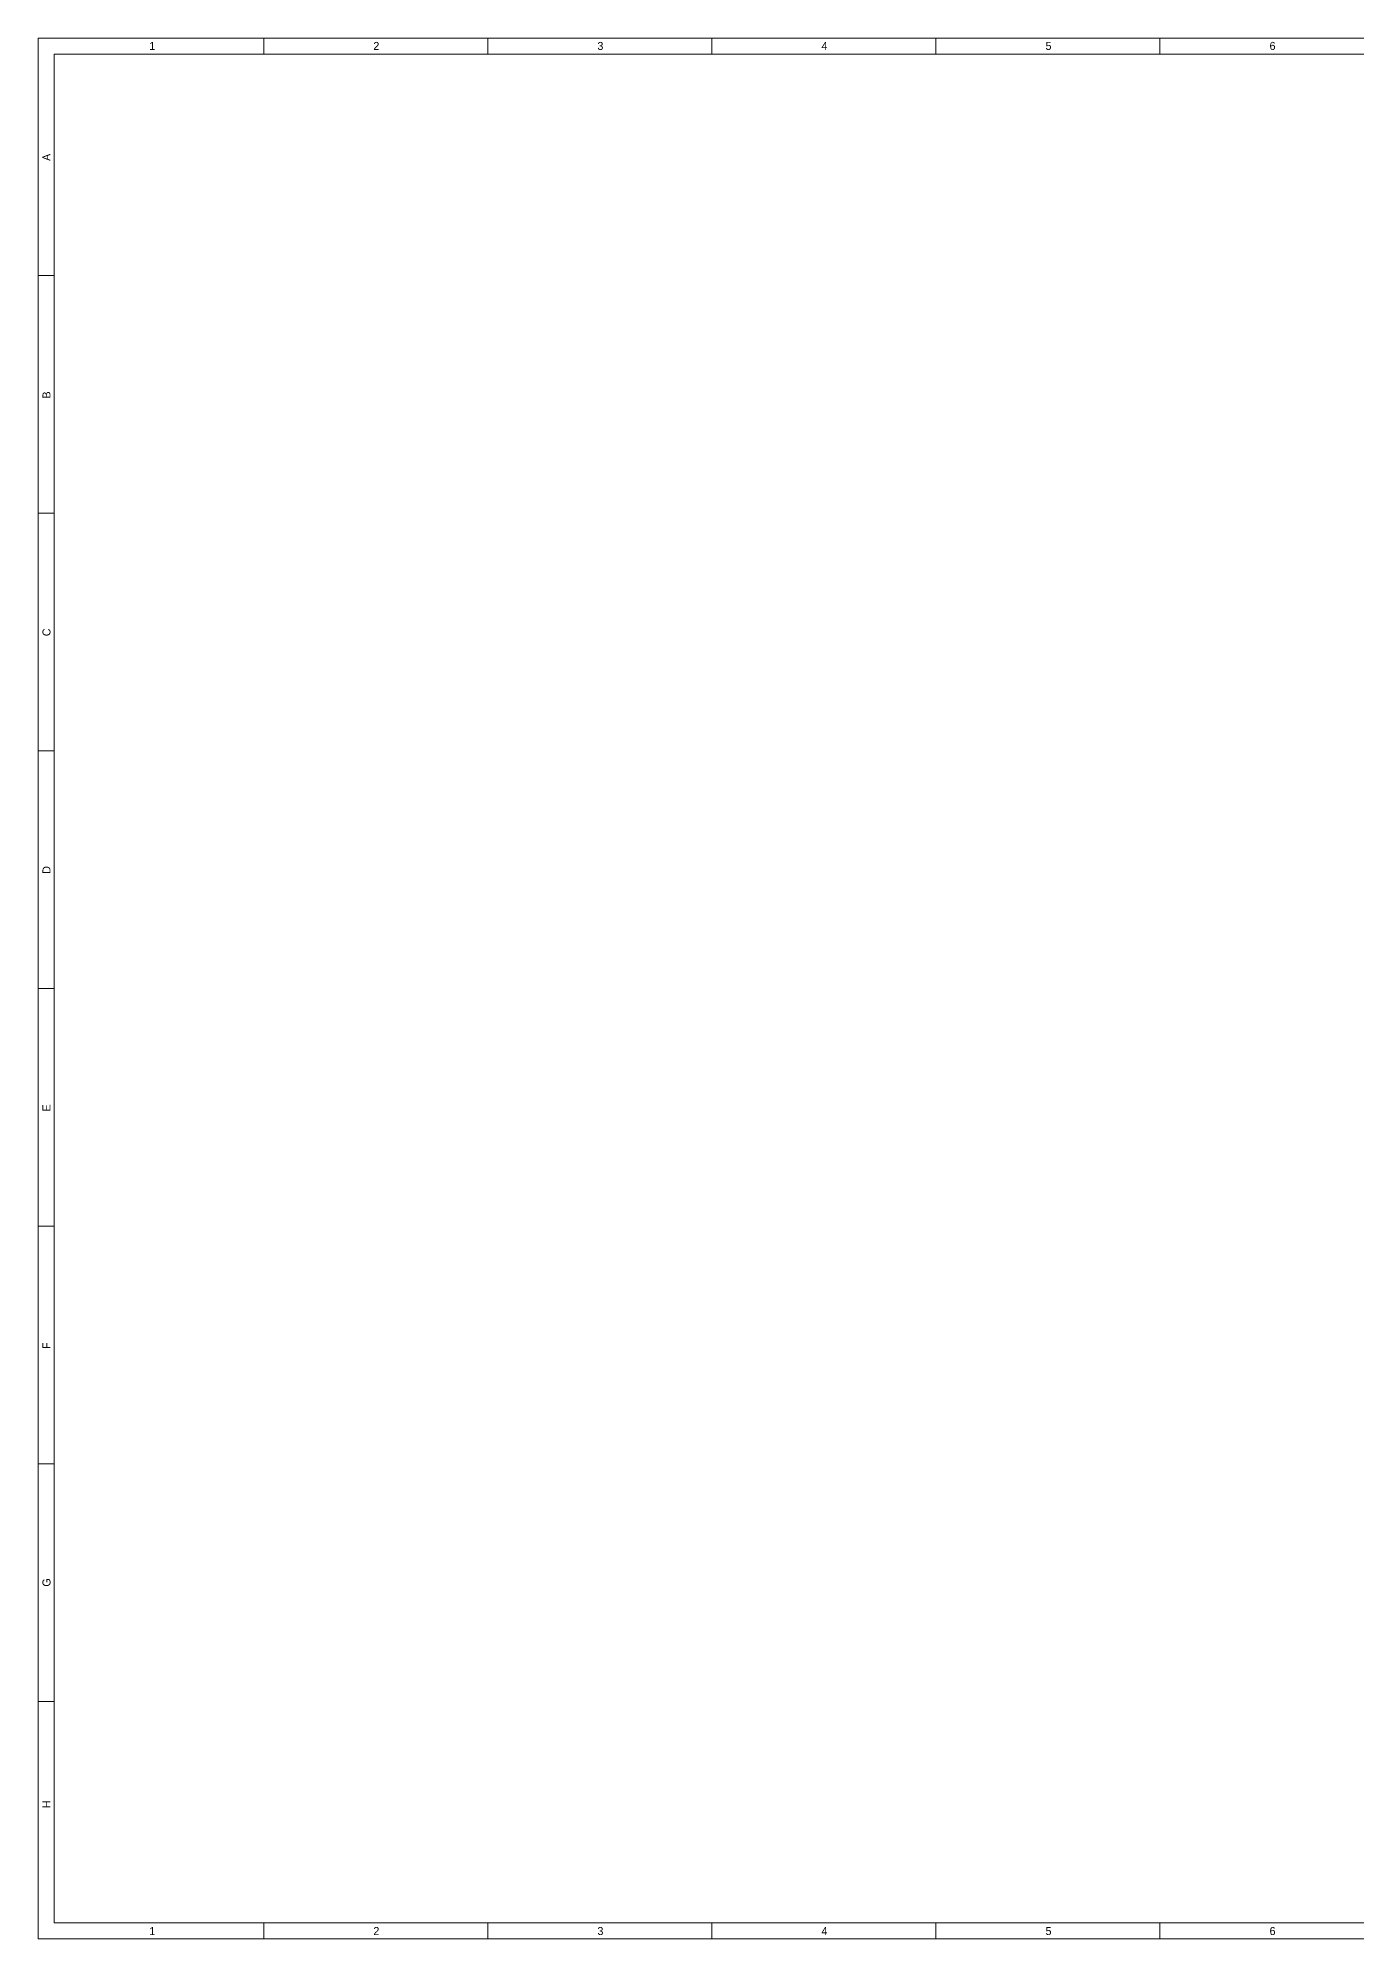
# Model space of a CAD drawing. Header units: feet. Extents: x -874657 to -867941, y -373275 to -356294.
# Drawn here: x -874657 to -871366, y -361038 to -356294 of the extents above; entities that cross this region are included whole.
import ezdxf

# ---------------------------------------------------------------- set-up
doc = ezdxf.new("R2010")
doc.units = ezdxf.units.FT
doc.header["$LTSCALE"] = 1350
doc.header["$MEASUREMENT"] = 0
doc.layers.get('0').update_dxf_attribs({"lineweight": 0})
doc.styles.add('RomanS', font='')
doc.styles.get('RomanS').set_extended_font_data('AR CENA')

# ---------------------------------------------------------------- blocks, each defined once
blk = doc.blocks.new('SSQQ')
for p, q in [((1489023.91, -272496.85), (1489023.91, -272491.85)), ((1489093.91, -272496.85), (1489093.91, -272491.85)), ((1489163.91, -272496.85), (1489163.91, -272491.85)), ((1489233.91, -272491.85), (1489233.91, -272496.85)), ((1489303.91, -272491.85), (1489303.91, -272496.85)), ((1488958.41, -272566.1), (1488953.41, -272566.1)), ((1488958.41, -272640.35), (1488953.41, -272640.35)), ((1488958.41, -272714.6), (1488953.41, -272714.6)), ((1488958.41, -272788.85), (1488953.41, -272788.85)), ((1488958.41, -272863.1), (1488953.41, -272863.1)), ((1488958.41, -272937.35), (1488953.41, -272937.35)), ((1488958.41, -273011.6), (1488953.41, -273011.6)), ((1489023.91, -273080.85), (1489023.91, -273085.85)), ((1489093.91, -273080.85), (1489093.91, -273085.85)), ((1489163.91, -273080.85), (1489163.91, -273085.85)), ((1489233.91, -273085.85), (1489233.91, -273080.85)), ((1489303.91, -273085.85), (1489303.91, -273080.85))]:
    blk.add_line(p, q)
for points in [[(1489794.41, -273085.85), (1488953.41, -273085.85), (1488953.41, -272491.85), (1489794.41, -272491.85)], [(1489789.41, -273080.85), (1488958.41, -273080.85), (1488958.41, -272496.85), (1489789.41, -272496.85)]]:
    blk.add_lwpolyline(points, close=True)
at = {"style": 'RomanS'}
for s, p in [('1', (1488988.19, -272495.57)), ('2', (1489058.19, -272495.57)), ('3', (1489128.19, -272495.57)), ('4', (1489198.19, -272495.57)), ('5', (1489268.19, -272495.57)), ('6', (1489338.19, -272495.57)), ('1', (1488988.19, -273084.62)), ('2', (1489058.19, -273084.62)), ('3', (1489128.19, -273084.62)), ('4', (1489198.19, -273084.62)), ('5', (1489268.19, -273084.62)), ('6', (1489338.19, -273084.62))]:
    blk.add_text(s, height=2.5, dxfattribs=at).set_placement(p)
for s, p in [('A', (1488957.3, -272530.25)), ('B', (1488957.3, -272604.5)), ('C', (1488957.3, -272678.75)), ('D', (1488957.3, -272753)), ('E', (1488957.3, -272827.25)), ('F', (1488957.3, -272901.5)), ('G', (1488957.3, -272975.75)), ('H', (1488957.3, -273045))]:
    blk.add_text(s, height=2.5, rotation=90, dxfattribs=at).set_placement(p)
blk = doc.blocks.new('A$Cb54ddd13')
at = {"xscale": 270.3076498061749, "yscale": 270.3076498061749, "zscale": 270.3076498061749}
blk.add_blockref('SSQQ', (-402475497.9, 73817193.4), dxfattribs=at)

msp = doc.modelspace()

# ---------------------------------------------------------------- block references
at = {"color": 4, "linetype": 'Continuous', "xscale": 0.02954709151121422, "yscale": 0.02954709151121422, "zscale": 0.02954709151121422}
msp.add_blockref('A$Cb54ddd13', (-874657.4, -361038), dxfattribs=at)

doc.saveas('drawing.dxf')
